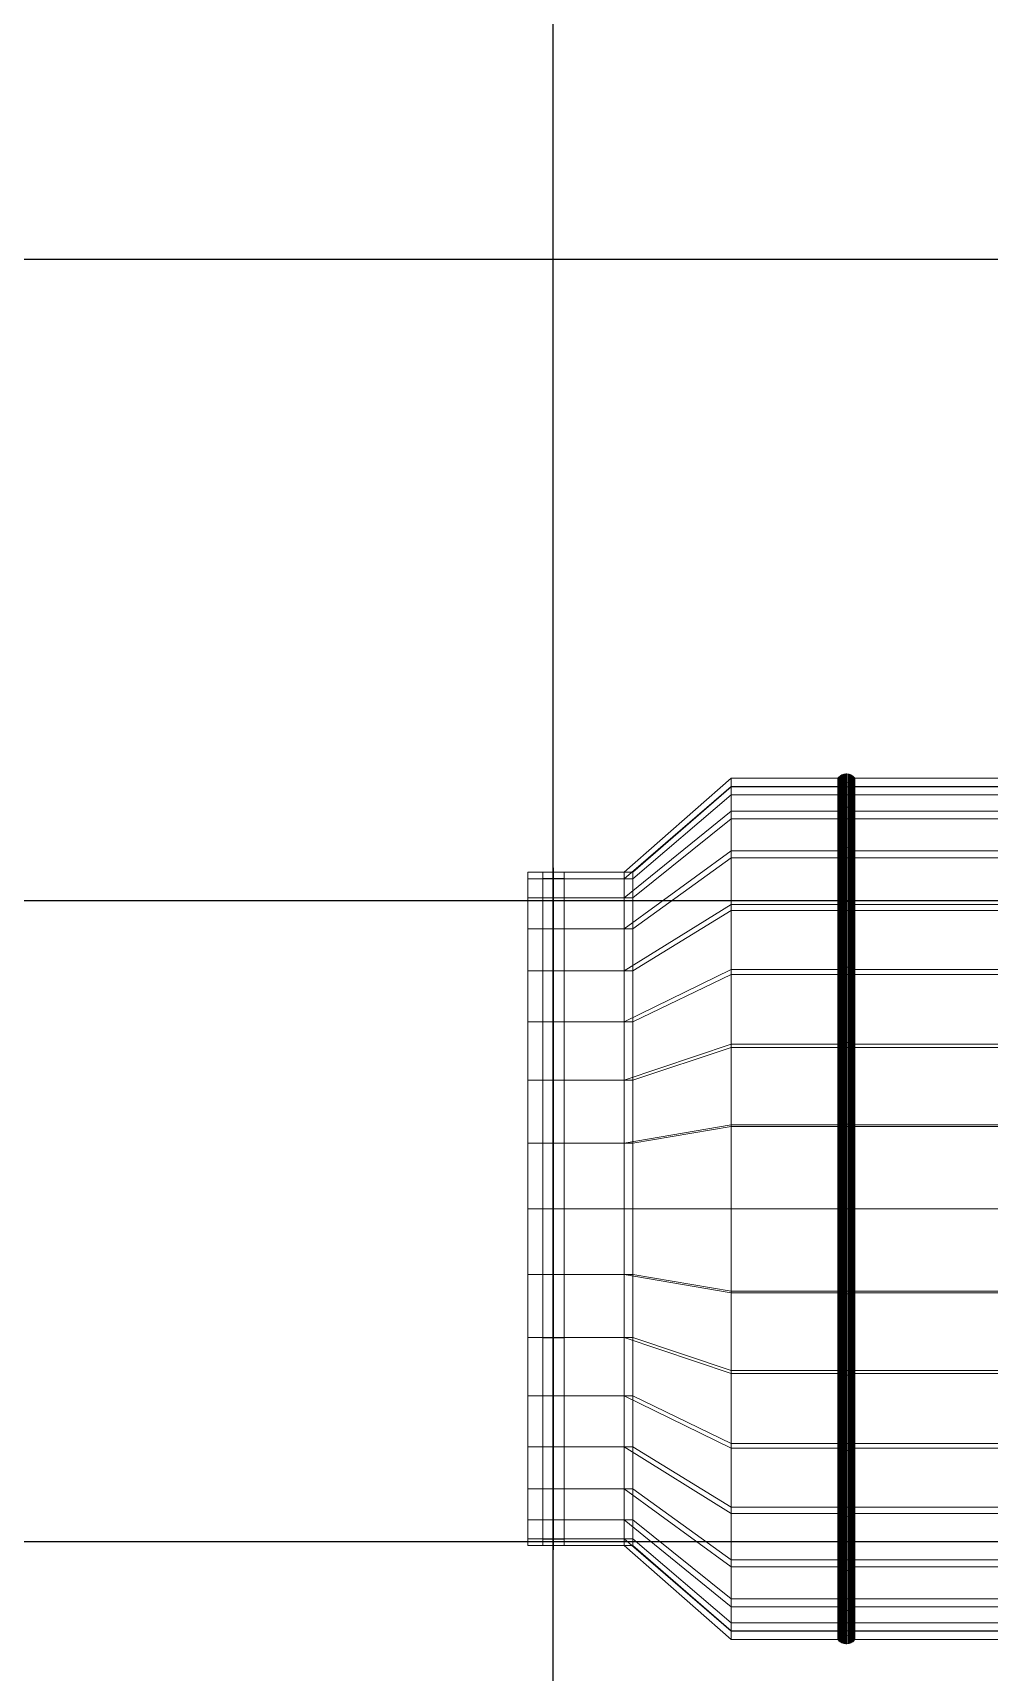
# Model space of a CAD drawing. Header units: millimetres. Extents: x -92759 to 184353, y -15225 to 86714.
# Drawn here: x 88256 to 88704, y 50164 to 50931 of the extents above; entities that cross this region are included whole.
import ezdxf

# ---------------------------------------------------------------- set-up
doc = ezdxf.new("R2010")
doc.units = ezdxf.units.MM
for name, color, linetype in [('0-1', 9, 'Continuous'), ('A-_FLORPATT_H-1', 9, 'Continuous'), ('M-ACMV-EAF', 86, 'Continuous')]:
    doc.layers.add(name, color=color, linetype=linetype)
doc.layers.add('M-ACMV_FCU-1', color=86, linetype='Continuous', lineweight=9)

# ---------------------------------------------------------------- blocks, each defined once
blk = doc.blocks.new('A$C3019c3af')
at = {"layer": 'A-_FLORPATT_H-1'}
h = blk.add_hatch(dxfattribs=at)
h.set_pattern_fill('FP_19', color=256, style=0, pattern_type=2)
h.set_pattern_definition([(270, (4799.36, 21125), (300, 2e-14), []), (0, (4799.36, 21125), (0, 300), [])])
h.paths.add_polyline_path([(3808.22, 14825), (4875, 14825), (4875, 15875), (2625, 15875), (2625, 14825), (2750, 14825), (2750, 15825), (2800, 15825), (2800, 14825), (3800, 14825)])
h.paths.add_polyline_path([(2625, 16025), (7375, 16025), (7375, 18275), (5575, 18275), (5575, 18400), (7375, 18400), (7375, 19275), (7400, 19275), (7400, 19300), (7200, 19300), (7200, 19275), (7175, 19275), (7175, 19925), (7375, 19925), (7375, 22925), (5575, 22925), (5575, 23050), (7400, 23050), (7400, 23075), (7375, 23075), (7375, 25025), (2625, 25025), (2625, 19925), (3125, 19925), (3125, 19900), (3100, 19900), (3100, 19300), (2600, 19300), (2600, 19275), (2625, 19275), (2625, 17525), (3950, 17525), (3950, 17375), (2625, 17375), (2625, 16202), (3661, 16202), (3661, 16157), (2625, 16157), (2625, 16125)])
blk = doc.blocks.new('A$Cc7c33bab')
at = {"layer": 'M-ACMV-EAF', "lineweight": 5, "invisible_edges": 10}
for points in [[(-664, 139.110319, 125.260115), (-664, 142.136637, 155.986841), (-664, 144.136637, 155.986841), (-664, 141.071889, 124.869935)], [(-664, 142.136637, 155.986841), (-664, 139.110319, 186.713567), (-664, 141.071889, 187.103747), (-664, 144.136637, 155.986841)], [(-664, 130.147664, 95.7142), (-664, 139.110319, 125.260115), (-664, 141.071889, 124.869935), (-664, 131.995423, 94.948834)], [(-664, 139.110319, 186.713567), (-664, 130.147664, 216.259482), (-664, 131.995423, 217.024848), (-664, 141.071889, 187.103747)], [(-664, 115.593101, 68.484529), (-664, 130.147664, 95.7142), (-664, 131.995423, 94.948834), (-664, 117.25604, 67.373389)], [(-664, 130.147664, 216.259482), (-664, 115.593101, 243.489153), (-664, 117.25604, 244.600293), (-664, 131.995423, 217.024848)], [(-664, 96.005955, 44.617523), (-664, 115.593101, 68.484529), (-664, 117.25604, 67.373389), (-664, 97.420169, 43.203309)], [(-664, 115.593101, 243.489153), (-664, 96.005955, 267.356159), (-664, 97.420169, 268.770373), (-664, 117.25604, 244.600293)], [(-664, 72.138949, 25.030377), (-664, 96.005955, 44.617523), (-664, 97.420169, 43.203309), (-664, 73.250089, 23.367438)], [(-664, 96.005955, 267.356159), (-664, 72.138949, 286.943305), (-664, 73.250089, 288.606244), (-664, 97.420169, 268.770373)], [(-664, 44.909278, 10.475815), (-664, 72.138949, 25.030377), (-664, 73.250089, 23.367438), (-664, 45.674645, 8.628056)], [(-664, 72.138949, 286.943305), (-664, 44.909278, 301.497867), (-664, 45.674645, 303.345626), (-664, 73.250089, 288.606244)], [(-664, 15.363363, 1.513159), (-664, 44.909278, 10.475815), (-664, 45.674645, 8.628056), (-664, 15.753544, -0.448411)], [(-664, 44.909278, 301.497867), (-664, 15.363363, 310.460523), (-664, 15.753544, 312.422093), (-664, 45.674645, 303.345626)], [(-664, -15.363363, -1.513159), (-664, 15.363363, 1.513159), (-664, 15.753544, -0.448411), (-664, -15.363363, -3.513159)], [(-664, 15.363363, 310.460523), (-664, -15.363363, 313.486841), (-664, -15.363363, 315.486841), (-664, 15.753544, 312.422093)], [(-664, -15.363363, 313.486841), (-664, -46.090089, 310.460523), (-664, -46.480269, 312.422093), (-664, -15.363363, 315.486841)], [(-664, -46.090089, 1.513159), (-664, -15.363363, -1.513159), (-664, -15.363363, -3.513159), (-664, -46.480269, -0.448411)], [(-664, -46.090089, 310.460523), (-664, -75.636003, 301.497867), (-664, -76.40137, 303.345626), (-664, -46.480269, 312.422093)], [(-664, -75.636003, 10.475815), (-664, -46.090089, 1.513159), (-664, -46.480269, -0.448411), (-664, -76.40137, 8.628056)], [(-664, -75.636003, 301.497867), (-664, -102.865675, 286.943305), (-664, -103.976815, 288.606244), (-664, -76.40137, 303.345626)], [(-664, -102.865675, 25.030377), (-664, -75.636003, 10.475815), (-664, -76.40137, 8.628056), (-664, -103.976815, 23.367438)], [(-664, -102.865675, 286.943305), (-664, -126.732681, 267.356159), (-664, -128.146894, 268.770373), (-664, -103.976815, 288.606244)], [(-664, -126.732681, 44.617523), (-664, -102.865675, 25.030377), (-664, -103.976815, 23.367438), (-664, -128.146894, 43.203309)], [(-664, -126.732681, 267.356159), (-664, -146.319827, 243.489153), (-664, -147.982766, 244.600293), (-664, -128.146894, 268.770373)], [(-664, -146.319827, 68.484529), (-664, -126.732681, 44.617523), (-664, -128.146894, 43.203309), (-664, -147.982766, 67.373389)], [(-664, -146.319827, 243.489153), (-664, -160.874389, 216.259482), (-664, -162.722148, 217.024848), (-664, -147.982766, 244.600293)], [(-664, -160.874389, 95.7142), (-664, -146.319827, 68.484529), (-664, -147.982766, 67.373389), (-664, -162.722148, 94.948834)], [(-664, -160.874389, 216.259482), (-664, -169.837044, 186.713567), (-664, -171.798615, 187.103747), (-664, -162.722148, 217.024848)], [(-664, -169.837044, 125.260115), (-664, -160.874389, 95.7142), (-664, -162.722148, 94.948834), (-664, -171.798615, 124.869935)], [(-664, -169.837044, 186.713567), (-664, -172.863363, 155.986841), (-664, -174.863363, 155.986841), (-664, -171.798615, 187.103747)], [(-664, -172.863363, 155.986841), (-664, -169.837044, 125.260115), (-664, -171.798615, 124.869935), (-664, -174.863363, 155.986841)]]:
    blk.add_3dface(points, dxfattribs=at)
at = {"layer": 'M-ACMV-EAF', "lineweight": 5}
mesh = blk.add_polymesh((2, 33), dxfattribs=at)
for k, corner in enumerate([(-581, -216.863363, 155.986841), (-581, -212.991597, 195.297541), (-581, -201.525089, 233.097553), (-581, -182.90449, 267.934243), (-581, -157.845379, 298.468857), (-581, -127.310765, 323.527968), (-581, -92.474074, 342.148567), (-581, -54.674063, 353.615075), (-581, -15.363363, 357.486841), (-581, 23.947337, 353.615075), (-581, 61.747349, 342.148567), (-581, 96.584039, 323.527968), (-581, 127.118654, 298.468857), (-581, 152.177764, 267.934243), (-581, 170.798363, 233.097553), (-581, 182.264871, 195.297541), (-581, 186.136637, 155.986841), (-581, 182.264871, 116.676141), (-581, 170.798363, 78.876129), (-581, 152.177764, 44.039439), (-581, 127.118654, 13.504825), (-581, 96.584039, -11.554286), (-581, 61.747349, -30.174885), (-581, 23.947337, -41.641393), (-581, -15.363363, -45.513159), (-581, -54.674063, -41.641393), (-581, -92.474074, -30.174885), (-581, -127.310765, -11.554286), (-581, -157.845379, 13.504825), (-581, -182.90449, 44.039439), (-581, -201.525089, 78.876129), (-581, -212.991597, 116.676141), (-581, -216.863363, 155.986841), (-631, -172.863363, 155.986841), (-631, -169.837044, 186.713567), (-631, -160.874389, 216.259482), (-631, -146.319827, 243.489153), (-631, -126.732681, 267.356159), (-631, -102.865675, 286.943305), (-631, -75.636003, 301.497867), (-631, -46.090089, 310.460523), (-631, -15.363363, 313.486841), (-631, 15.363363, 310.460523), (-631, 44.909278, 301.497867), (-631, 72.138949, 286.943305), (-631, 96.005955, 267.356159), (-631, 115.593101, 243.489153), (-631, 130.147664, 216.259482), (-631, 139.110319, 186.713567), (-631, 142.136637, 155.986841), (-631, 139.110319, 125.260115), (-631, 130.147664, 95.7142), (-631, 115.593101, 68.484529), (-631, 96.005955, 44.617523), (-631, 72.138949, 25.030377), (-631, 44.909278, 10.475815), (-631, 15.363363, 1.513159), (-631, -15.363363, -1.513159), (-631, -46.090089, 1.513159), (-631, -75.636003, 10.475815), (-631, -102.865675, 25.030377), (-631, -126.732681, 44.617523), (-631, -146.319827, 68.484529), (-631, -160.874389, 95.7142), (-631, -169.837044, 125.260115), (-631, -172.863363, 155.986841)]):
    mesh.set_mesh_vertex(divmod(k, 33), corner)
mesh = blk.add_polymesh((2, 33), dxfattribs=at)
for k, corner in enumerate([(-531, -216.863363, 155.986841), (-531, -212.991597, 195.297541), (-531, -201.525089, 233.097553), (-531, -182.90449, 267.934243), (-531, -157.845379, 298.468857), (-531, -127.310765, 323.527968), (-531, -92.474074, 342.148567), (-531, -54.674063, 353.615075), (-531, -15.363363, 357.486841), (-531, 23.947337, 353.615075), (-531, 61.747349, 342.148567), (-531, 96.584039, 323.527968), (-531, 127.118654, 298.468857), (-531, 152.177764, 267.934243), (-531, 170.798363, 233.097553), (-531, 182.264871, 195.297541), (-531, 186.136637, 155.986841), (-531, 182.264871, 116.676141), (-531, 170.798363, 78.876129), (-531, 152.177764, 44.039439), (-531, 127.118654, 13.504825), (-531, 96.584039, -11.554286), (-531, 61.747349, -30.174885), (-531, 23.947337, -41.641393), (-531, -15.363363, -45.513159), (-531, -54.674063, -41.641393), (-531, -92.474074, -30.174885), (-531, -127.310765, -11.554286), (-531, -157.845379, 13.504825), (-531, -182.90449, 44.039439), (-531, -201.525089, 78.876129), (-531, -212.991597, 116.676141), (-531, -216.863363, 155.986841), (-581, -216.863363, 155.986841), (-581, -212.991597, 195.297541), (-581, -201.525089, 233.097553), (-581, -182.90449, 267.934243), (-581, -157.845379, 298.468857), (-581, -127.310765, 323.527968), (-581, -92.474074, 342.148567), (-581, -54.674063, 353.615075), (-581, -15.363363, 357.486841), (-581, 23.947337, 353.615075), (-581, 61.747349, 342.148567), (-581, 96.584039, 323.527968), (-581, 127.118654, 298.468857), (-581, 152.177764, 267.934243), (-581, 170.798363, 233.097553), (-581, 182.264871, 195.297541), (-581, 186.136637, 155.986841), (-581, 182.264871, 116.676141), (-581, 170.798363, 78.876129), (-581, 152.177764, 44.039439), (-581, 127.118654, 13.504825), (-581, 96.584039, -11.554286), (-581, 61.747349, -30.174885), (-581, 23.947337, -41.641393), (-581, -15.363363, -45.513159), (-581, -54.674063, -41.641393), (-581, -92.474074, -30.174885), (-581, -127.310765, -11.554286), (-581, -157.845379, 13.504825), (-581, -182.90449, 44.039439), (-581, -201.525089, 78.876129), (-581, -212.991597, 116.676141), (-581, -216.863363, 155.986841)]):
    mesh.set_mesh_vertex(divmod(k, 33), corner)
mesh = blk.add_polymesh((4, 9), dxfattribs=at)
for k, corner in enumerate([(-529.963734, -15.363363, 358.513785), (-529.963734, 24.147684, 354.622287), (-529.963734, 62.140343, 343.09734), (-529.963734, 97.154579, 324.381841), (-529.963734, 127.844813, 299.195017), (-529.963734, 153.031637, 268.504783), (-529.963734, 171.747136, 233.490547), (-529.963734, 183.272083, 195.497888), (-529.963734, 187.163581, 155.986841), (-530.342073, -15.363363, 358.205786), (-530.342073, 24.087596, 354.320205), (-530.342073, 62.022477, 342.812785), (-530.342073, 96.983463, 324.125749), (-530.342073, 127.627024, 298.977228), (-530.342073, 152.775545, 268.333667), (-530.342073, 171.462581, 233.372681), (-530.342073, 182.970002, 195.4378), (-530.342073, 186.855582, 155.986841), (-530.688594, -15.363363, 357.862381), (-530.688594, 24.020601, 353.983399), (-530.688594, 61.891062, 342.495521), (-530.688594, 96.792678, 323.840218), (-530.688594, 127.384201, 298.734404), (-530.688594, 152.490014, 268.142882), (-530.688594, 171.145317, 233.241266), (-530.688594, 182.633195, 195.370805), (-530.688594, 186.512177, 155.986841), (-531, -15.363363, 357.486841), (-531, 23.947337, 353.615075), (-531, 61.747349, 342.148567), (-531, 96.584039, 323.527968), (-531, 127.118654, 298.468857), (-531, 152.177764, 267.934243), (-531, 170.798363, 233.097553), (-531, 182.264871, 195.297541), (-531, 186.136637, 155.986841)]):
    mesh.set_mesh_vertex(divmod(k, 9), corner)
mesh = blk.add_polymesh((4, 9), dxfattribs=at)
for k, corner in enumerate([(-529.963734, 187.163581, 155.986841), (-529.963734, 183.272083, 116.475794), (-529.963734, 171.747136, 78.483135), (-529.963734, 153.031637, 43.468899), (-529.963734, 127.844813, 12.778665), (-529.963734, 97.154579, -12.408159), (-529.963734, 62.140343, -31.123658), (-529.963734, 24.147684, -42.648605), (-529.963734, -15.363363, -46.540103), (-530.342073, 186.855582, 155.986841), (-530.342073, 182.970002, 116.535882), (-530.342073, 171.462581, 78.601001), (-530.342073, 152.775545, 43.640015), (-530.342073, 127.627024, 12.996454), (-530.342073, 96.983463, -12.152067), (-530.342073, 62.022477, -30.839103), (-530.342073, 24.087596, -42.346523), (-530.342073, -15.363363, -46.232104), (-530.688594, 186.512177, 155.986841), (-530.688594, 182.633195, 116.602877), (-530.688594, 171.145317, 78.732416), (-530.688594, 152.490014, 43.8308), (-530.688594, 127.384201, 13.239278), (-530.688594, 96.792678, -11.866536), (-530.688594, 61.891062, -30.521839), (-530.688594, 24.020601, -42.009717), (-530.688594, -15.363363, -45.888699), (-531, 186.136637, 155.986841), (-531, 182.264871, 116.676141), (-531, 170.798363, 78.876129), (-531, 152.177764, 44.039439), (-531, 127.118654, 13.504825), (-531, 96.584039, -11.554286), (-531, 61.747349, -30.174885), (-531, 23.947337, -41.641393), (-531, -15.363363, -45.513159)]):
    mesh.set_mesh_vertex(divmod(k, 9), corner)
mesh = blk.add_polymesh((9, 9), dxfattribs=at)
for k, corner in enumerate([(-526.270538, -15.363363, 359.433343), (-526.270538, 24.327081, 355.524176), (-526.270538, 62.492243, 343.9469), (-526.270538, 97.665458, 325.146425), (-526.270538, 128.495039, 299.845242), (-526.270538, 153.796222, 269.015662), (-526.270538, 172.596697, 233.842447), (-526.270538, 184.173972, 195.677285), (-526.270538, 188.083139, 155.986841), (-526.756072, -15.363363, 359.480887), (-526.756072, 24.336356, 355.570806), (-526.756072, 62.510437, 343.990825), (-526.756072, 97.691872, 325.185957), (-526.756072, 128.528657, 299.878861), (-526.756072, 153.835753, 269.042076), (-526.756072, 172.640622, 233.860641), (-526.756072, 184.220602, 195.68656), (-526.756072, 188.130684, 155.986841), (-527.243928, -15.363363, 359.480887), (-527.243928, 24.336356, 355.570806), (-527.243928, 62.510437, 343.990825), (-527.243928, 97.691872, 325.185957), (-527.243928, 128.528657, 299.878861), (-527.243928, 153.835753, 269.042076), (-527.243928, 172.640622, 233.860641), (-527.243928, 184.220602, 195.68656), (-527.243928, 188.130684, 155.986841), (-527.729462, -15.363363, 359.433343), (-527.729462, 24.327081, 355.524176), (-527.729462, 62.492243, 343.9469), (-527.729462, 97.665458, 325.146425), (-527.729462, 128.495039, 299.845242), (-527.729462, 153.796222, 269.015662), (-527.729462, 172.596697, 233.842447), (-527.729462, 184.173972, 195.677285), (-527.729462, 188.083139, 155.986841), (-528.208052, -15.363363, 359.338708), (-528.208052, 24.308618, 355.431359), (-528.208052, 62.456028, 343.859469), (-528.208052, 97.612881, 325.067739), (-528.208052, 128.428121, 299.778325), (-528.208052, 153.717535, 268.963085), (-528.208052, 172.509265, 233.806231), (-528.208052, 184.081155, 195.658822), (-528.208052, 187.988504, 155.986841), (-528.675141, -15.363363, 359.197882), (-528.675141, 24.281145, 355.293238), (-528.675141, 62.402136, 343.729362), (-528.675141, 97.534642, 324.950646), (-528.675141, 128.328542, 299.678746), (-528.675141, 153.600442, 268.884846), (-528.675141, 172.379158, 233.75234), (-528.675141, 183.943035, 195.631348), (-528.675141, 187.847678, 155.986841), (-529.126282, -15.363363, 359.012206), (-529.126282, 24.244921, 355.11113), (-529.126282, 62.331081, 343.55782), (-529.126282, 97.431486, 324.796262), (-529.126282, 128.197249, 299.547453), (-529.126282, 153.446058, 268.78169), (-529.126282, 172.207616, 233.681284), (-529.126282, 183.760926, 195.595125), (-529.126282, 187.662002, 155.986841), (-529.55718, -15.363363, 358.783448), (-529.55718, 24.200292, 354.886768), (-529.55718, 62.243539, 343.346475), (-529.55718, 97.304395, 324.606057), (-529.55718, 128.035493, 299.385697), (-529.55718, 153.255853, 268.654599), (-529.55718, 171.996271, 233.593743), (-529.55718, 183.536564, 195.550496), (-529.55718, 187.433244, 155.986841), (-529.963734, -15.363363, 358.513785), (-529.963734, 24.147684, 354.622287), (-529.963734, 62.140343, 343.09734), (-529.963734, 97.154579, 324.381841), (-529.963734, 127.844813, 299.195017), (-529.963734, 153.031637, 268.504783), (-529.963734, 171.747136, 233.490547), (-529.963734, 183.272083, 195.497888), (-529.963734, 187.163581, 155.986841)]):
    mesh.set_mesh_vertex(divmod(k, 9), corner)
mesh = blk.add_polymesh((9, 9), dxfattribs=at)
for k, corner in enumerate([(-526.270538, 188.083139, 155.986841), (-526.270538, 184.173972, 116.296397), (-526.270538, 172.596697, 78.131235), (-526.270538, 153.796222, 42.95802), (-526.270538, 128.495039, 12.12844), (-526.270538, 97.665458, -13.172743), (-526.270538, 62.492243, -31.973218), (-526.270538, 24.327081, -43.550494), (-526.270538, -15.363363, -47.459661), (-526.756072, 188.130684, 155.986841), (-526.756072, 184.220602, 116.287122), (-526.756072, 172.640622, 78.113041), (-526.756072, 153.835753, 42.931606), (-526.756072, 128.528657, 12.094821), (-526.756072, 97.691872, -13.212275), (-526.756072, 62.510437, -32.017143), (-526.756072, 24.336356, -43.597124), (-526.756072, -15.363363, -47.507205), (-527.243928, 188.130684, 155.986841), (-527.243928, 184.220602, 116.287122), (-527.243928, 172.640622, 78.113041), (-527.243928, 153.835753, 42.931606), (-527.243928, 128.528657, 12.094821), (-527.243928, 97.691872, -13.212275), (-527.243928, 62.510437, -32.017143), (-527.243928, 24.336356, -43.597124), (-527.243928, -15.363363, -47.507205), (-527.729462, 188.083139, 155.986841), (-527.729462, 184.173972, 116.296397), (-527.729462, 172.596697, 78.131235), (-527.729462, 153.796222, 42.95802), (-527.729462, 128.495039, 12.12844), (-527.729462, 97.665458, -13.172743), (-527.729462, 62.492243, -31.973218), (-527.729462, 24.327081, -43.550494), (-527.729462, -15.363363, -47.459661), (-528.208052, 187.988504, 155.986841), (-528.208052, 184.081155, 116.31486), (-528.208052, 172.509265, 78.167451), (-528.208052, 153.717535, 43.010597), (-528.208052, 128.428121, 12.195357), (-528.208052, 97.612881, -13.094057), (-528.208052, 62.456028, -31.885787), (-528.208052, 24.308618, -43.457677), (-528.208052, -15.363363, -47.365026), (-528.675141, 187.847678, 155.986841), (-528.675141, 183.943035, 116.342334), (-528.675141, 172.379158, 78.221342), (-528.675141, 153.600442, 43.088836), (-528.675141, 128.328542, 12.294936), (-528.675141, 97.534642, -12.976964), (-528.675141, 62.402136, -31.75568), (-528.675141, 24.281145, -43.319556), (-528.675141, -15.363363, -47.2242), (-529.126282, 187.662002, 155.986841), (-529.126282, 183.760926, 116.378557), (-529.126282, 172.207616, 78.292398), (-529.126282, 153.446058, 43.191992), (-529.126282, 128.197249, 12.426229), (-529.126282, 97.431486, -12.82258), (-529.126282, 62.331081, -31.584138), (-529.126282, 24.244921, -43.137448), (-529.126282, -15.363363, -47.038524), (-529.55718, 187.433244, 155.986841), (-529.55718, 183.536564, 116.423186), (-529.55718, 171.996271, 78.379939), (-529.55718, 153.255853, 43.319083), (-529.55718, 128.035493, 12.587985), (-529.55718, 97.304395, -12.632375), (-529.55718, 62.243539, -31.372793), (-529.55718, 24.200292, -42.913086), (-529.55718, -15.363363, -46.809766), (-529.963734, 187.163581, 155.986841), (-529.963734, 183.272083, 116.475794), (-529.963734, 171.747136, 78.483135), (-529.963734, 153.031637, 43.468899), (-529.963734, 127.844813, 12.778665), (-529.963734, 97.154579, -12.408159), (-529.963734, 62.140343, -31.123658), (-529.963734, 24.147684, -42.648605), (-529.963734, -15.363363, -46.540103)]):
    mesh.set_mesh_vertex(divmod(k, 9), corner)
mesh = blk.add_polymesh((9, 9), dxfattribs=at)
for k, corner in enumerate([(-523, -15.363363, 357.486841), (-523, 23.947337, 353.615075), (-523, 61.747349, 342.148567), (-523, 96.584039, 323.527968), (-523, 127.118654, 298.468857), (-523, 152.177764, 267.934243), (-523, 170.798363, 233.097553), (-523, 182.264871, 195.297541), (-523, 186.136637, 155.986841), (-523.311406, -15.363363, 357.862381), (-523.311406, 24.020601, 353.983399), (-523.311406, 61.891062, 342.495521), (-523.311406, 96.792678, 323.840218), (-523.311406, 127.384201, 298.734404), (-523.311406, 152.490014, 268.142882), (-523.311406, 171.145317, 233.241266), (-523.311406, 182.633195, 195.370805), (-523.311406, 186.512177, 155.986841), (-523.657927, -15.363363, 358.205786), (-523.657927, 24.087596, 354.320205), (-523.657927, 62.022477, 342.812785), (-523.657927, 96.983463, 324.125749), (-523.657927, 127.627024, 298.977228), (-523.657927, 152.775545, 268.333667), (-523.657927, 171.462581, 233.372681), (-523.657927, 182.970002, 195.4378), (-523.657927, 186.855582, 155.986841), (-524.036266, -15.363363, 358.513785), (-524.036266, 24.147684, 354.622287), (-524.036266, 62.140343, 343.09734), (-524.036266, 97.154579, 324.381841), (-524.036266, 127.844813, 299.195017), (-524.036266, 153.031637, 268.504783), (-524.036266, 171.747136, 233.490547), (-524.036266, 183.272083, 195.497888), (-524.036266, 187.163581, 155.986841), (-524.44282, -15.363363, 358.783448), (-524.44282, 24.200292, 354.886768), (-524.44282, 62.243539, 343.346475), (-524.44282, 97.304395, 324.606057), (-524.44282, 128.035493, 299.385697), (-524.44282, 153.255853, 268.654599), (-524.44282, 171.996271, 233.593743), (-524.44282, 183.536564, 195.550496), (-524.44282, 187.433244, 155.986841), (-524.873718, -15.363363, 359.012206), (-524.873718, 24.244921, 355.11113), (-524.873718, 62.331081, 343.55782), (-524.873718, 97.431486, 324.796262), (-524.873718, 128.197249, 299.547453), (-524.873718, 153.446058, 268.78169), (-524.873718, 172.207616, 233.681284), (-524.873718, 183.760926, 195.595125), (-524.873718, 187.662002, 155.986841), (-525.324859, -15.363363, 359.197882), (-525.324859, 24.281145, 355.293238), (-525.324859, 62.402136, 343.729362), (-525.324859, 97.534642, 324.950646), (-525.324859, 128.328542, 299.678746), (-525.324859, 153.600442, 268.884846), (-525.324859, 172.379158, 233.75234), (-525.324859, 183.943035, 195.631348), (-525.324859, 187.847678, 155.986841), (-525.791948, -15.363363, 359.338708), (-525.791948, 24.308618, 355.431359), (-525.791948, 62.456028, 343.859469), (-525.791948, 97.612881, 325.067739), (-525.791948, 128.428121, 299.778325), (-525.791948, 153.717535, 268.963085), (-525.791948, 172.509265, 233.806231), (-525.791948, 184.081155, 195.658822), (-525.791948, 187.988504, 155.986841), (-526.270538, -15.363363, 359.433343), (-526.270538, 24.327081, 355.524176), (-526.270538, 62.492243, 343.9469), (-526.270538, 97.665458, 325.146425), (-526.270538, 128.495039, 299.845242), (-526.270538, 153.796222, 269.015662), (-526.270538, 172.596697, 233.842447), (-526.270538, 184.173972, 195.677285), (-526.270538, 188.083139, 155.986841)]):
    mesh.set_mesh_vertex(divmod(k, 9), corner)
mesh = blk.add_polymesh((9, 9), dxfattribs=at)
for k, corner in enumerate([(-523, 186.136637, 155.986841), (-523, 182.264871, 116.676141), (-523, 170.798363, 78.876129), (-523, 152.177764, 44.039439), (-523, 127.118654, 13.504825), (-523, 96.584039, -11.554286), (-523, 61.747349, -30.174885), (-523, 23.947337, -41.641393), (-523, -15.363363, -45.513159), (-523.311406, 186.512177, 155.986841), (-523.311406, 182.633195, 116.602877), (-523.311406, 171.145317, 78.732416), (-523.311406, 152.490014, 43.8308), (-523.311406, 127.384201, 13.239278), (-523.311406, 96.792678, -11.866536), (-523.311406, 61.891062, -30.521839), (-523.311406, 24.020601, -42.009717), (-523.311406, -15.363363, -45.888699), (-523.657927, 186.855582, 155.986841), (-523.657927, 182.970002, 116.535882), (-523.657927, 171.462581, 78.601001), (-523.657927, 152.775545, 43.640015), (-523.657927, 127.627024, 12.996454), (-523.657927, 96.983463, -12.152067), (-523.657927, 62.022477, -30.839103), (-523.657927, 24.087596, -42.346523), (-523.657927, -15.363363, -46.232104), (-524.036266, 187.163581, 155.986841), (-524.036266, 183.272083, 116.475794), (-524.036266, 171.747136, 78.483135), (-524.036266, 153.031637, 43.468899), (-524.036266, 127.844813, 12.778665), (-524.036266, 97.154579, -12.408159), (-524.036266, 62.140343, -31.123658), (-524.036266, 24.147684, -42.648605), (-524.036266, -15.363363, -46.540103), (-524.44282, 187.433244, 155.986841), (-524.44282, 183.536564, 116.423186), (-524.44282, 171.996271, 78.379939), (-524.44282, 153.255853, 43.319083), (-524.44282, 128.035493, 12.587985), (-524.44282, 97.304395, -12.632375), (-524.44282, 62.243539, -31.372793), (-524.44282, 24.200292, -42.913086), (-524.44282, -15.363363, -46.809766), (-524.873718, 187.662002, 155.986841), (-524.873718, 183.760926, 116.378557), (-524.873718, 172.207616, 78.292398), (-524.873718, 153.446058, 43.191992), (-524.873718, 128.197249, 12.426229), (-524.873718, 97.431486, -12.82258), (-524.873718, 62.331081, -31.584138), (-524.873718, 24.244921, -43.137448), (-524.873718, -15.363363, -47.038524), (-525.324859, 187.847678, 155.986841), (-525.324859, 183.943035, 116.342334), (-525.324859, 172.379158, 78.221342), (-525.324859, 153.600442, 43.088836), (-525.324859, 128.328542, 12.294936), (-525.324859, 97.534642, -12.976964), (-525.324859, 62.402136, -31.75568), (-525.324859, 24.281145, -43.319556), (-525.324859, -15.363363, -47.2242), (-525.791948, 187.988504, 155.986841), (-525.791948, 184.081155, 116.31486), (-525.791948, 172.509265, 78.167451), (-525.791948, 153.717535, 43.010597), (-525.791948, 128.428121, 12.195357), (-525.791948, 97.612881, -13.094057), (-525.791948, 62.456028, -31.885787), (-525.791948, 24.308618, -43.457677), (-525.791948, -15.363363, -47.365026), (-526.270538, 188.083139, 155.986841), (-526.270538, 184.173972, 116.296397), (-526.270538, 172.596697, 78.131235), (-526.270538, 153.796222, 42.95802), (-526.270538, 128.495039, 12.12844), (-526.270538, 97.665458, -13.172743), (-526.270538, 62.492243, -31.973218), (-526.270538, 24.327081, -43.550494), (-526.270538, -15.363363, -47.459661)]):
    mesh.set_mesh_vertex(divmod(k, 9), corner)
mesh = blk.add_polymesh((2, 33), dxfattribs=at)
for k, corner in enumerate([(-153, -216.863363, 155.986841), (-153, -212.991597, 195.297541), (-153, -201.525089, 233.097553), (-153, -182.90449, 267.934243), (-153, -157.845379, 298.468857), (-153, -127.310765, 323.527968), (-153, -92.474074, 342.148567), (-153, -54.674063, 353.615075), (-153, -15.363363, 357.486841), (-153, 23.947337, 353.615075), (-153, 61.747349, 342.148567), (-153, 96.584039, 323.527968), (-153, 127.118654, 298.468857), (-153, 152.177764, 267.934243), (-153, 170.798363, 233.097553), (-153, 182.264871, 195.297541), (-153, 186.136637, 155.986841), (-153, 182.264871, 116.676141), (-153, 170.798363, 78.876129), (-153, 152.177764, 44.039439), (-153, 127.118654, 13.504825), (-153, 96.584039, -11.554286), (-153, 61.747349, -30.174885), (-153, 23.947337, -41.641393), (-153, -15.363363, -45.513159), (-153, -54.674063, -41.641393), (-153, -92.474074, -30.174885), (-153, -127.310765, -11.554286), (-153, -157.845379, 13.504825), (-153, -182.90449, 44.039439), (-153, -201.525089, 78.876129), (-153, -212.991597, 116.676141), (-153, -216.863363, 155.986841), (-523, -216.863363, 155.986841), (-523, -212.991597, 195.297541), (-523, -201.525089, 233.097553), (-523, -182.90449, 267.934243), (-523, -157.845379, 298.468857), (-523, -127.310765, 323.527968), (-523, -92.474074, 342.148567), (-523, -54.674063, 353.615075), (-523, -15.363363, 357.486841), (-523, 23.947337, 353.615075), (-523, 61.747349, 342.148567), (-523, 96.584039, 323.527968), (-523, 127.118654, 298.468857), (-523, 152.177764, 267.934243), (-523, 170.798363, 233.097553), (-523, 182.264871, 195.297541), (-523, 186.136637, 155.986841), (-523, 182.264871, 116.676141), (-523, 170.798363, 78.876129), (-523, 152.177764, 44.039439), (-523, 127.118654, 13.504825), (-523, 96.584039, -11.554286), (-523, 61.747349, -30.174885), (-523, 23.947337, -41.641393), (-523, -15.363363, -45.513159), (-523, -54.674063, -41.641393), (-523, -92.474074, -30.174885), (-523, -127.310765, -11.554286), (-523, -157.845379, 13.504825), (-523, -182.90449, 44.039439), (-523, -201.525089, 78.876129), (-523, -212.991597, 116.676141), (-523, -216.863363, 155.986841)]):
    mesh.set_mesh_vertex(divmod(k, 33), corner)
mesh = blk.add_polymesh((2, 33), dxfattribs=at)
for k, corner in enumerate([(-627, -172.863363, 155.986841), (-627, -169.837044, 186.713567), (-627, -160.874389, 216.259482), (-627, -146.319827, 243.489153), (-627, -126.732681, 267.356159), (-627, -102.865675, 286.943305), (-627, -75.636003, 301.497867), (-627, -46.090089, 310.460523), (-627, -15.363363, 313.486841), (-627, 15.363363, 310.460523), (-627, 44.909278, 301.497867), (-627, 72.138949, 286.943305), (-627, 96.005955, 267.356159), (-627, 115.593101, 243.489153), (-627, 130.147664, 216.259482), (-627, 139.110319, 186.713567), (-627, 142.136637, 155.986841), (-627, 139.110319, 125.260115), (-627, 130.147664, 95.7142), (-627, 115.593101, 68.484529), (-627, 96.005955, 44.617523), (-627, 72.138949, 25.030377), (-627, 44.909278, 10.475815), (-627, 15.363363, 1.513159), (-627, -15.363363, -1.513159), (-627, -46.090089, 1.513159), (-627, -75.636003, 10.475815), (-627, -102.865675, 25.030377), (-627, -126.732681, 44.617523), (-627, -146.319827, 68.484529), (-627, -160.874389, 95.7142), (-627, -169.837044, 125.260115), (-627, -172.863363, 155.986841), (-581, -212.863363, 155.986841), (-581, -209.068456, 194.51718), (-581, -197.82957, 231.566819), (-581, -179.578611, 265.711962), (-581, -155.016952, 295.64043), (-581, -125.088484, 320.202089), (-581, -90.943341, 338.453049), (-581, -53.893701, 349.691934), (-581, -15.363363, 353.486841), (-581, 23.166976, 349.691934), (-581, 60.216615, 338.453049), (-581, 94.361758, 320.202089), (-581, 124.290226, 295.64043), (-581, 148.851886, 265.711962), (-581, 167.102845, 231.566819), (-581, 178.34173, 194.51718), (-581, 182.136637, 155.986841), (-581, 178.34173, 117.456502), (-581, 167.102845, 80.406863), (-581, 148.851886, 46.26172), (-581, 124.290226, 16.333252), (-581, 94.361758, -8.228407), (-581, 60.216615, -26.479367), (-581, 23.166976, -37.718252), (-581, -15.363363, -41.513159), (-581, -53.893701, -37.718252), (-581, -90.943341, -26.479367), (-581, -125.088484, -8.228407), (-581, -155.016952, 16.333252), (-581, -179.578611, 46.26172), (-581, -197.82957, 80.406863), (-581, -209.068456, 117.456502), (-581, -212.863363, 155.986841)]):
    mesh.set_mesh_vertex(divmod(k, 33), corner)
mesh = blk.add_polymesh((2, 33), dxfattribs=at)
for k, corner in enumerate([(-581, -212.863363, 155.986841), (-581, -209.068456, 194.51718), (-581, -197.82957, 231.566819), (-581, -179.578611, 265.711962), (-581, -155.016952, 295.64043), (-581, -125.088484, 320.202089), (-581, -90.943341, 338.453049), (-581, -53.893701, 349.691934), (-581, -15.363363, 353.486841), (-581, 23.166976, 349.691934), (-581, 60.216615, 338.453049), (-581, 94.361758, 320.202089), (-581, 124.290226, 295.64043), (-581, 148.851886, 265.711962), (-581, 167.102845, 231.566819), (-581, 178.34173, 194.51718), (-581, 182.136637, 155.986841), (-581, 178.34173, 117.456502), (-581, 167.102845, 80.406863), (-581, 148.851886, 46.26172), (-581, 124.290226, 16.333252), (-581, 94.361758, -8.228407), (-581, 60.216615, -26.479367), (-581, 23.166976, -37.718252), (-581, -15.363363, -41.513159), (-581, -53.893701, -37.718252), (-581, -90.943341, -26.479367), (-581, -125.088484, -8.228407), (-581, -155.016952, 16.333252), (-581, -179.578611, 46.26172), (-581, -197.82957, 80.406863), (-581, -209.068456, 117.456502), (-581, -212.863363, 155.986841), (-95, -212.863363, 155.986841), (-95, -209.068456, 194.51718), (-95, -197.82957, 231.566819), (-95, -179.578611, 265.711962), (-95, -155.016952, 295.64043), (-95, -125.088484, 320.202089), (-95, -90.943341, 338.453049), (-95, -53.893701, 349.691934), (-95, -15.363363, 353.486841), (-95, 23.166976, 349.691934), (-95, 60.216615, 338.453049), (-95, 94.361758, 320.202089), (-95, 124.290226, 295.64043), (-95, 148.851886, 265.711962), (-95, 167.102845, 231.566819), (-95, 178.34173, 194.51718), (-95, 182.136637, 155.986841), (-95, 178.34173, 117.456502), (-95, 167.102845, 80.406863), (-95, 148.851886, 46.26172), (-95, 124.290226, 16.333252), (-95, 94.361758, -8.228407), (-95, 60.216615, -26.479367), (-95, 23.166976, -37.718252), (-95, -15.363363, -41.513159), (-95, -53.893701, -37.718252), (-95, -90.943341, -26.479367), (-95, -125.088484, -8.228407), (-95, -155.016952, 16.333252), (-95, -179.578611, 46.26172), (-95, -197.82957, 80.406863), (-95, -209.068456, 117.456502), (-95, -212.863363, 155.986841)]):
    mesh.set_mesh_vertex(divmod(k, 33), corner)
mesh = blk.add_polymesh((2, 32), dxfattribs=dict(at, n_close=True))
for k, corner in enumerate([(-676, -15.363363, 313.486841), (-676, -46.090089, 310.460523), (-676, -75.636003, 301.497867), (-676, -102.865675, 286.943305), (-676, -126.732681, 267.356159), (-676, -146.319827, 243.489153), (-676, -160.874389, 216.259482), (-676, -169.837044, 186.713567), (-676, -172.863363, 155.986841), (-676, -169.837044, 125.260115), (-676, -160.874389, 95.7142), (-676, -146.319827, 68.484529), (-676, -126.732681, 44.617523), (-676, -102.865675, 25.030377), (-676, -75.636003, 10.475815), (-676, -46.090089, 1.513159), (-676, -15.363363, -1.513159), (-676, 15.363363, 1.513159), (-676, 44.909278, 10.475815), (-676, 72.138949, 25.030377), (-676, 96.005955, 44.617523), (-676, 115.593101, 68.484529), (-676, 130.147664, 95.7142), (-676, 139.110319, 125.260115), (-676, 142.136637, 155.986841), (-676, 139.110319, 186.713567), (-676, 130.147664, 216.259482), (-676, 115.593101, 243.489153), (-676, 96.005955, 267.356159), (-676, 72.138949, 286.943305), (-676, 44.909278, 301.497867), (-676, 15.363363, 310.460523), (-631, -15.363363, 313.486841), (-631, -46.090089, 310.460523), (-631, -75.636003, 301.497867), (-631, -102.865675, 286.943305), (-631, -126.732681, 267.356159), (-631, -146.319827, 243.489153), (-631, -160.874389, 216.259482), (-631, -169.837044, 186.713567), (-631, -172.863363, 155.986841), (-631, -169.837044, 125.260115), (-631, -160.874389, 95.7142), (-631, -146.319827, 68.484529), (-631, -126.732681, 44.617523), (-631, -102.865675, 25.030377), (-631, -75.636003, 10.475815), (-631, -46.090089, 1.513159), (-631, -15.363363, -1.513159), (-631, 15.363363, 1.513159), (-631, 44.909278, 10.475815), (-631, 72.138949, 25.030377), (-631, 96.005955, 44.617523), (-631, 115.593101, 68.484529), (-631, 130.147664, 95.7142), (-631, 139.110319, 125.260115), (-631, 142.136637, 155.986841), (-631, 139.110319, 186.713567), (-631, 130.147664, 216.259482), (-631, 115.593101, 243.489153), (-631, 96.005955, 267.356159), (-631, 72.138949, 286.943305), (-631, 44.909278, 301.497867), (-631, 15.363363, 310.460523)]):
    mesh.set_mesh_vertex(divmod(k, 32), corner)
mesh = blk.add_polymesh((2, 32), dxfattribs=dict(at, n_close=True))
for k, corner in enumerate([(-669, -15.363363, 313.536844), (-669, -46.099844, 310.509565), (-669, -75.655139, 301.544064), (-669, -102.893455, 286.984881), (-669, -126.768038, 267.391517), (-669, -146.361403, 243.516933), (-669, -160.920586, 216.278617), (-669, -169.886087, 186.723322), (-669, -172.913366, 155.986841), (-669, -169.886087, 125.25036), (-669, -160.920586, 95.695065), (-669, -146.361403, 68.456749), (-669, -126.768038, 44.582165), (-669, -102.893455, 24.988801), (-669, -75.655139, 10.429618), (-669, -46.099844, 1.464117), (-669, -15.363363, -1.563162), (-669, 15.373118, 1.464117), (-669, 44.928413, 10.429618), (-669, 72.166729, 24.988801), (-669, 96.041313, 44.582165), (-669, 115.634677, 68.456749), (-669, 130.19386, 95.695065), (-669, 139.159361, 125.25036), (-669, 142.18664, 155.986841), (-669, 139.159361, 186.723322), (-669, 130.19386, 216.278617), (-669, 115.634677, 243.516933), (-669, 96.041313, 267.391517), (-669, 72.166729, 286.984881), (-669, 44.928413, 301.544064), (-669, 15.373118, 310.509565), (-659, -15.363363, 313.536844), (-659, -46.099844, 310.509565), (-659, -75.655139, 301.544064), (-659, -102.893455, 286.984881), (-659, -126.768038, 267.391517), (-659, -146.361403, 243.516933), (-659, -160.920586, 216.278617), (-659, -169.886087, 186.723322), (-659, -172.913366, 155.986841), (-659, -169.886087, 125.25036), (-659, -160.920586, 95.695065), (-659, -146.361403, 68.456749), (-659, -126.768038, 44.582165), (-659, -102.893455, 24.988801), (-659, -75.655139, 10.429618), (-659, -46.099844, 1.464117), (-659, -15.363363, -1.563162), (-659, 15.373118, 1.464117), (-659, 44.928413, 10.429618), (-659, 72.166729, 24.988801), (-659, 96.041313, 44.582165), (-659, 115.634677, 68.456749), (-659, 130.19386, 95.695065), (-659, 139.159361, 125.25036), (-659, 142.18664, 155.986841), (-659, 139.159361, 186.723322), (-659, 130.19386, 216.278617), (-659, 115.634677, 243.516933), (-659, 96.041313, 267.391517), (-659, 72.166729, 286.984881), (-659, 44.928413, 301.544064), (-659, 15.373118, 310.509565)]):
    mesh.set_mesh_vertex(divmod(k, 32), corner)
mesh = blk.add_polymesh((2, 33), dxfattribs=at)
for k, corner in enumerate([(-631, -172.863363, 155.986841), (-631, -169.837044, 186.713567), (-631, -160.874389, 216.259482), (-631, -146.319827, 243.489153), (-631, -126.732681, 267.356159), (-631, -102.865675, 286.943305), (-631, -75.636003, 301.497867), (-631, -46.090089, 310.460523), (-631, -15.363363, 313.486841), (-631, 15.363363, 310.460523), (-631, 44.909278, 301.497867), (-631, 72.138949, 286.943305), (-631, 96.005955, 267.356159), (-631, 115.593101, 243.489153), (-631, 130.147664, 216.259482), (-631, 139.110319, 186.713567), (-631, 142.136637, 155.986841), (-631, 139.110319, 125.260115), (-631, 130.147664, 95.7142), (-631, 115.593101, 68.484529), (-631, 96.005955, 44.617523), (-631, 72.138949, 25.030377), (-631, 44.909278, 10.475815), (-631, 15.363363, 1.513159), (-631, -15.363363, -1.513159), (-631, -46.090089, 1.513159), (-631, -75.636003, 10.475815), (-631, -102.865675, 25.030377), (-631, -126.732681, 44.617523), (-631, -146.319827, 68.484529), (-631, -160.874389, 95.7142), (-631, -169.837044, 125.260115), (-631, -172.863363, 155.986841), (-627, -172.863363, 155.986841), (-627, -169.837044, 186.713567), (-627, -160.874389, 216.259482), (-627, -146.319827, 243.489153), (-627, -126.732681, 267.356159), (-627, -102.865675, 286.943305), (-627, -75.636003, 301.497867), (-627, -46.090089, 310.460523), (-627, -15.363363, 313.486841), (-627, 15.363363, 310.460523), (-627, 44.909278, 301.497867), (-627, 72.138949, 286.943305), (-627, 96.005955, 267.356159), (-627, 115.593101, 243.489153), (-627, 130.147664, 216.259482), (-627, 139.110319, 186.713567), (-627, 142.136637, 155.986841), (-627, 139.110319, 125.260115), (-627, 130.147664, 95.7142), (-627, 115.593101, 68.484529), (-627, 96.005955, 44.617523), (-627, 72.138949, 25.030377), (-627, 44.909278, 10.475815), (-627, 15.363363, 1.513159), (-627, -15.363363, -1.513159), (-627, -46.090089, 1.513159), (-627, -75.636003, 10.475815), (-627, -102.865675, 25.030377), (-627, -126.732681, 44.617523), (-627, -146.319827, 68.484529), (-627, -160.874389, 95.7142), (-627, -169.837044, 125.260115), (-627, -172.863363, 155.986841)]):
    mesh.set_mesh_vertex(divmod(k, 33), corner)
mesh = blk.add_polymesh((4, 9), dxfattribs=at)
for k, corner in enumerate([(-529.963734, -217.890307, 155.986841), (-529.963734, -213.998809, 195.497888), (-529.963734, -202.473861, 233.490547), (-529.963734, -183.758363, 268.504783), (-529.963734, -158.571538, 299.195017), (-529.963734, -127.881304, 324.381841), (-529.963734, -92.867069, 343.09734), (-529.963734, -54.87441, 354.622287), (-529.963734, -15.363363, 358.513785), (-530.342073, -217.582307, 155.986841), (-530.342073, -213.696727, 195.4378), (-530.342073, -202.189307, 233.372681), (-530.342073, -183.50227, 268.333667), (-530.342073, -158.35375, 298.977228), (-530.342073, -127.710189, 324.125749), (-530.342073, -92.749203, 342.812785), (-530.342073, -54.814322, 354.320205), (-530.342073, -15.363363, 358.205786), (-530.688594, -217.238903, 155.986841), (-530.688594, -213.359921, 195.370805), (-530.688594, -201.872042, 233.241266), (-530.688594, -183.21674, 268.142882), (-530.688594, -158.110926, 298.734404), (-530.688594, -127.519404, 323.840218), (-530.688594, -92.617787, 342.495521), (-530.688594, -54.747327, 353.983399), (-530.688594, -15.363363, 357.862381), (-531, -216.863363, 155.986841), (-531, -212.991597, 195.297541), (-531, -201.525089, 233.097553), (-531, -182.90449, 267.934243), (-531, -157.845379, 298.468857), (-531, -127.310765, 323.527968), (-531, -92.474074, 342.148567), (-531, -54.674063, 353.615075), (-531, -15.363363, 357.486841)]):
    mesh.set_mesh_vertex(divmod(k, 9), corner)
mesh = blk.add_polymesh((4, 9), dxfattribs=at)
for k, corner in enumerate([(-529.963734, -15.363363, -46.540103), (-529.963734, -54.87441, -42.648605), (-529.963734, -92.867069, -31.123658), (-529.963734, -127.881304, -12.408159), (-529.963734, -158.571538, 12.778665), (-529.963734, -183.758363, 43.468899), (-529.963734, -202.473861, 78.483135), (-529.963734, -213.998809, 116.475794), (-529.963734, -217.890307, 155.986841), (-530.342073, -15.363363, -46.232104), (-530.342073, -54.814322, -42.346523), (-530.342073, -92.749203, -30.839103), (-530.342073, -127.710189, -12.152067), (-530.342073, -158.35375, 12.996454), (-530.342073, -183.50227, 43.640015), (-530.342073, -202.189307, 78.601001), (-530.342073, -213.696727, 116.535882), (-530.342073, -217.582307, 155.986841), (-530.688594, -15.363363, -45.888699), (-530.688594, -54.747327, -42.009717), (-530.688594, -92.617787, -30.521839), (-530.688594, -127.519404, -11.866536), (-530.688594, -158.110926, 13.239278), (-530.688594, -183.21674, 43.8308), (-530.688594, -201.872042, 78.732416), (-530.688594, -213.359921, 116.602877), (-530.688594, -217.238903, 155.986841), (-531, -15.363363, -45.513159), (-531, -54.674063, -41.641393), (-531, -92.474074, -30.174885), (-531, -127.310765, -11.554286), (-531, -157.845379, 13.504825), (-531, -182.90449, 44.039439), (-531, -201.525089, 78.876129), (-531, -212.991597, 116.676141), (-531, -216.863363, 155.986841)]):
    mesh.set_mesh_vertex(divmod(k, 9), corner)
mesh = blk.add_polymesh((9, 9), dxfattribs=at)
for k, corner in enumerate([(-526.270538, -218.809865, 155.986841), (-526.270538, -214.900698, 195.677285), (-526.270538, -203.323422, 233.842447), (-526.270538, -184.522947, 269.015662), (-526.270538, -159.221764, 299.845242), (-526.270538, -128.392183, 325.146425), (-526.270538, -93.218969, 343.9469), (-526.270538, -55.053806, 355.524176), (-526.270538, -15.363363, 359.433343), (-526.756072, -218.857409, 155.986841), (-526.756072, -214.947328, 195.68656), (-526.756072, -203.367347, 233.860641), (-526.756072, -184.562479, 269.042076), (-526.756072, -159.255383, 299.878861), (-526.756072, -128.418598, 325.185957), (-526.756072, -93.237163, 343.990825), (-526.756072, -55.063082, 355.570806), (-526.756072, -15.363363, 359.480887), (-527.243928, -218.857409, 155.986841), (-527.243928, -214.947328, 195.68656), (-527.243928, -203.367347, 233.860641), (-527.243928, -184.562479, 269.042076), (-527.243928, -159.255383, 299.878861), (-527.243928, -128.418598, 325.185957), (-527.243928, -93.237163, 343.990825), (-527.243928, -55.063082, 355.570806), (-527.243928, -15.363363, 359.480887), (-527.729462, -218.809865, 155.986841), (-527.729462, -214.900698, 195.677285), (-527.729462, -203.323422, 233.842447), (-527.729462, -184.522947, 269.015662), (-527.729462, -159.221764, 299.845242), (-527.729462, -128.392183, 325.146425), (-527.729462, -93.218969, 343.9469), (-527.729462, -55.053806, 355.524176), (-527.729462, -15.363363, 359.433343), (-528.208052, -218.71523, 155.986841), (-528.208052, -214.80788, 195.658822), (-528.208052, -203.23599, 233.806231), (-528.208052, -184.444261, 268.963085), (-528.208052, -159.154847, 299.778325), (-528.208052, -128.339607, 325.067739), (-528.208052, -93.182753, 343.859469), (-528.208052, -55.035344, 355.431359), (-528.208052, -15.363363, 359.338708), (-528.675141, -218.574403, 155.986841), (-528.675141, -214.66976, 195.631348), (-528.675141, -203.105884, 233.75234), (-528.675141, -184.327168, 268.884846), (-528.675141, -159.055268, 299.678746), (-528.675141, -128.261368, 324.950646), (-528.675141, -93.128861, 343.729362), (-528.675141, -55.00787, 355.293238), (-528.675141, -15.363363, 359.197882), (-529.126282, -218.388728, 155.986841), (-529.126282, -214.487652, 195.595125), (-529.126282, -202.934342, 233.681284), (-529.126282, -184.172784, 268.78169), (-529.126282, -158.923975, 299.547453), (-529.126282, -128.158212, 324.796262), (-529.126282, -93.057806, 343.55782), (-529.126282, -54.971647, 355.11113), (-529.126282, -15.363363, 359.012206), (-529.55718, -218.159969, 155.986841), (-529.55718, -214.26329, 195.550496), (-529.55718, -202.722997, 233.593743), (-529.55718, -183.982579, 268.654599), (-529.55718, -158.762219, 299.385697), (-529.55718, -128.031121, 324.606057), (-529.55718, -92.970264, 343.346475), (-529.55718, -54.927018, 354.886768), (-529.55718, -15.363363, 358.783448), (-529.963734, -217.890307, 155.986841), (-529.963734, -213.998809, 195.497888), (-529.963734, -202.473861, 233.490547), (-529.963734, -183.758363, 268.504783), (-529.963734, -158.571538, 299.195017), (-529.963734, -127.881304, 324.381841), (-529.963734, -92.867069, 343.09734), (-529.963734, -54.87441, 354.622287), (-529.963734, -15.363363, 358.513785)]):
    mesh.set_mesh_vertex(divmod(k, 9), corner)
mesh = blk.add_polymesh((9, 9), dxfattribs=at)
for k, corner in enumerate([(-526.270538, -15.363363, -47.459661), (-526.270538, -55.053806, -43.550494), (-526.270538, -93.218969, -31.973218), (-526.270538, -128.392183, -13.172743), (-526.270538, -159.221764, 12.12844), (-526.270538, -184.522947, 42.95802), (-526.270538, -203.323422, 78.131235), (-526.270538, -214.900698, 116.296397), (-526.270538, -218.809865, 155.986841), (-526.756072, -15.363363, -47.507205), (-526.756072, -55.063082, -43.597124), (-526.756072, -93.237163, -32.017143), (-526.756072, -128.418598, -13.212275), (-526.756072, -159.255383, 12.094821), (-526.756072, -184.562479, 42.931606), (-526.756072, -203.367347, 78.113041), (-526.756072, -214.947328, 116.287122), (-526.756072, -218.857409, 155.986841), (-527.243928, -15.363363, -47.507205), (-527.243928, -55.063082, -43.597124), (-527.243928, -93.237163, -32.017143), (-527.243928, -128.418598, -13.212275), (-527.243928, -159.255383, 12.094821), (-527.243928, -184.562479, 42.931606), (-527.243928, -203.367347, 78.113041), (-527.243928, -214.947328, 116.287122), (-527.243928, -218.857409, 155.986841), (-527.729462, -15.363363, -47.459661), (-527.729462, -55.053806, -43.550494), (-527.729462, -93.218969, -31.973218), (-527.729462, -128.392183, -13.172743), (-527.729462, -159.221764, 12.12844), (-527.729462, -184.522947, 42.95802), (-527.729462, -203.323422, 78.131235), (-527.729462, -214.900698, 116.296397), (-527.729462, -218.809865, 155.986841), (-528.208052, -15.363363, -47.365026), (-528.208052, -55.035344, -43.457677), (-528.208052, -93.182753, -31.885787), (-528.208052, -128.339607, -13.094057), (-528.208052, -159.154847, 12.195357), (-528.208052, -184.444261, 43.010597), (-528.208052, -203.23599, 78.167451), (-528.208052, -214.80788, 116.31486), (-528.208052, -218.71523, 155.986841), (-528.675141, -15.363363, -47.2242), (-528.675141, -55.00787, -43.319556), (-528.675141, -93.128861, -31.75568), (-528.675141, -128.261368, -12.976964), (-528.675141, -159.055268, 12.294936), (-528.675141, -184.327168, 43.088836), (-528.675141, -203.105884, 78.221342), (-528.675141, -214.66976, 116.342334), (-528.675141, -218.574403, 155.986841), (-529.126282, -15.363363, -47.038524), (-529.126282, -54.971647, -43.137448), (-529.126282, -93.057806, -31.584138), (-529.126282, -128.158212, -12.82258), (-529.126282, -158.923975, 12.426229), (-529.126282, -184.172784, 43.191992), (-529.126282, -202.934342, 78.292398), (-529.126282, -214.487652, 116.378557), (-529.126282, -218.388728, 155.986841), (-529.55718, -15.363363, -46.809766), (-529.55718, -54.927018, -42.913086), (-529.55718, -92.970264, -31.372793), (-529.55718, -128.031121, -12.632375), (-529.55718, -158.762219, 12.587985), (-529.55718, -183.982579, 43.319083), (-529.55718, -202.722997, 78.379939), (-529.55718, -214.26329, 116.423186), (-529.55718, -218.159969, 155.986841), (-529.963734, -15.363363, -46.540103), (-529.963734, -54.87441, -42.648605), (-529.963734, -92.867069, -31.123658), (-529.963734, -127.881304, -12.408159), (-529.963734, -158.571538, 12.778665), (-529.963734, -183.758363, 43.468899), (-529.963734, -202.473861, 78.483135), (-529.963734, -213.998809, 116.475794), (-529.963734, -217.890307, 155.986841)]):
    mesh.set_mesh_vertex(divmod(k, 9), corner)
mesh = blk.add_polymesh((9, 9), dxfattribs=at)
for k, corner in enumerate([(-523, -216.863363, 155.986841), (-523, -212.991597, 195.297541), (-523, -201.525089, 233.097553), (-523, -182.90449, 267.934243), (-523, -157.845379, 298.468857), (-523, -127.310765, 323.527968), (-523, -92.474074, 342.148567), (-523, -54.674063, 353.615075), (-523, -15.363363, 357.486841), (-523.311406, -217.238903, 155.986841), (-523.311406, -213.359921, 195.370805), (-523.311406, -201.872042, 233.241266), (-523.311406, -183.21674, 268.142882), (-523.311406, -158.110926, 298.734404), (-523.311406, -127.519404, 323.840218), (-523.311406, -92.617787, 342.495521), (-523.311406, -54.747327, 353.983399), (-523.311406, -15.363363, 357.862381), (-523.657927, -217.582307, 155.986841), (-523.657927, -213.696727, 195.4378), (-523.657927, -202.189307, 233.372681), (-523.657927, -183.50227, 268.333667), (-523.657927, -158.35375, 298.977228), (-523.657927, -127.710189, 324.125749), (-523.657927, -92.749203, 342.812785), (-523.657927, -54.814322, 354.320205), (-523.657927, -15.363363, 358.205786), (-524.036266, -217.890307, 155.986841), (-524.036266, -213.998809, 195.497888), (-524.036266, -202.473861, 233.490547), (-524.036266, -183.758363, 268.504783), (-524.036266, -158.571538, 299.195017), (-524.036266, -127.881304, 324.381841), (-524.036266, -92.867069, 343.09734), (-524.036266, -54.87441, 354.622287), (-524.036266, -15.363363, 358.513785), (-524.44282, -218.159969, 155.986841), (-524.44282, -214.26329, 195.550496), (-524.44282, -202.722997, 233.593743), (-524.44282, -183.982579, 268.654599), (-524.44282, -158.762219, 299.385697), (-524.44282, -128.031121, 324.606057), (-524.44282, -92.970264, 343.346475), (-524.44282, -54.927018, 354.886768), (-524.44282, -15.363363, 358.783448), (-524.873718, -218.388728, 155.986841), (-524.873718, -214.487652, 195.595125), (-524.873718, -202.934342, 233.681284), (-524.873718, -184.172784, 268.78169), (-524.873718, -158.923975, 299.547453), (-524.873718, -128.158212, 324.796262), (-524.873718, -93.057806, 343.55782), (-524.873718, -54.971647, 355.11113), (-524.873718, -15.363363, 359.012206), (-525.324859, -218.574403, 155.986841), (-525.324859, -214.66976, 195.631348), (-525.324859, -203.105884, 233.75234), (-525.324859, -184.327168, 268.884846), (-525.324859, -159.055268, 299.678746), (-525.324859, -128.261368, 324.950646), (-525.324859, -93.128861, 343.729362), (-525.324859, -55.00787, 355.293238), (-525.324859, -15.363363, 359.197882), (-525.791948, -218.71523, 155.986841), (-525.791948, -214.80788, 195.658822), (-525.791948, -203.23599, 233.806231), (-525.791948, -184.444261, 268.963085), (-525.791948, -159.154847, 299.778325), (-525.791948, -128.339607, 325.067739), (-525.791948, -93.182753, 343.859469), (-525.791948, -55.035344, 355.431359), (-525.791948, -15.363363, 359.338708), (-526.270538, -218.809865, 155.986841), (-526.270538, -214.900698, 195.677285), (-526.270538, -203.323422, 233.842447), (-526.270538, -184.522947, 269.015662), (-526.270538, -159.221764, 299.845242), (-526.270538, -128.392183, 325.146425), (-526.270538, -93.218969, 343.9469), (-526.270538, -55.053806, 355.524176), (-526.270538, -15.363363, 359.433343)]):
    mesh.set_mesh_vertex(divmod(k, 9), corner)
mesh = blk.add_polymesh((9, 9), dxfattribs=at)
for k, corner in enumerate([(-523, -15.363363, -45.513159), (-523, -54.674063, -41.641393), (-523, -92.474074, -30.174885), (-523, -127.310765, -11.554286), (-523, -157.845379, 13.504825), (-523, -182.90449, 44.039439), (-523, -201.525089, 78.876129), (-523, -212.991597, 116.676141), (-523, -216.863363, 155.986841), (-523.311406, -15.363363, -45.888699), (-523.311406, -54.747327, -42.009717), (-523.311406, -92.617787, -30.521839), (-523.311406, -127.519404, -11.866536), (-523.311406, -158.110926, 13.239278), (-523.311406, -183.21674, 43.8308), (-523.311406, -201.872042, 78.732416), (-523.311406, -213.359921, 116.602877), (-523.311406, -217.238903, 155.986841), (-523.657927, -15.363363, -46.232104), (-523.657927, -54.814322, -42.346523), (-523.657927, -92.749203, -30.839103), (-523.657927, -127.710189, -12.152067), (-523.657927, -158.35375, 12.996454), (-523.657927, -183.50227, 43.640015), (-523.657927, -202.189307, 78.601001), (-523.657927, -213.696727, 116.535882), (-523.657927, -217.582307, 155.986841), (-524.036266, -15.363363, -46.540103), (-524.036266, -54.87441, -42.648605), (-524.036266, -92.867069, -31.123658), (-524.036266, -127.881304, -12.408159), (-524.036266, -158.571538, 12.778665), (-524.036266, -183.758363, 43.468899), (-524.036266, -202.473861, 78.483135), (-524.036266, -213.998809, 116.475794), (-524.036266, -217.890307, 155.986841), (-524.44282, -15.363363, -46.809766), (-524.44282, -54.927018, -42.913086), (-524.44282, -92.970264, -31.372793), (-524.44282, -128.031121, -12.632375), (-524.44282, -158.762219, 12.587985), (-524.44282, -183.982579, 43.319083), (-524.44282, -202.722997, 78.379939), (-524.44282, -214.26329, 116.423186), (-524.44282, -218.159969, 155.986841), (-524.873718, -15.363363, -47.038524), (-524.873718, -54.971647, -43.137448), (-524.873718, -93.057806, -31.584138), (-524.873718, -128.158212, -12.82258), (-524.873718, -158.923975, 12.426229), (-524.873718, -184.172784, 43.191992), (-524.873718, -202.934342, 78.292398), (-524.873718, -214.487652, 116.378557), (-524.873718, -218.388728, 155.986841), (-525.324859, -15.363363, -47.2242), (-525.324859, -55.00787, -43.319556), (-525.324859, -93.128861, -31.75568), (-525.324859, -128.261368, -12.976964), (-525.324859, -159.055268, 12.294936), (-525.324859, -184.327168, 43.088836), (-525.324859, -203.105884, 78.221342), (-525.324859, -214.66976, 116.342334), (-525.324859, -218.574403, 155.986841), (-525.791948, -15.363363, -47.365026), (-525.791948, -55.035344, -43.457677), (-525.791948, -93.182753, -31.885787), (-525.791948, -128.339607, -13.094057), (-525.791948, -159.154847, 12.195357), (-525.791948, -184.444261, 43.010597), (-525.791948, -203.23599, 78.167451), (-525.791948, -214.80788, 116.31486), (-525.791948, -218.71523, 155.986841), (-526.270538, -15.363363, -47.459661), (-526.270538, -55.053806, -43.550494), (-526.270538, -93.218969, -31.973218), (-526.270538, -128.392183, -13.172743), (-526.270538, -159.221764, 12.12844), (-526.270538, -184.522947, 42.95802), (-526.270538, -203.323422, 78.131235), (-526.270538, -214.900698, 116.296397), (-526.270538, -218.809865, 155.986841)]):
    mesh.set_mesh_vertex(divmod(k, 9), corner)
blk = doc.blocks.new('ACMV_B8_L2')
at = {"layer": 'M-ACMV-EAF', "lineweight": 5}
blk.add_blockref('A$Cc7c33bab', (149827.27, -55319.66, -155.99), dxfattribs=at)

msp = doc.modelspace()

# ---------------------------------------------------------------- block references
at = {"layer": '0-1'}
msp.add_blockref('A$C3019c3af', (82701.06, 32741.24), dxfattribs=at)
at = {"layer": 'M-ACMV_FCU-1'}
msp.add_blockref('ACMV_B8_L2', (-60663.56, 105715.91), dxfattribs=at)

doc.saveas('drawing.dxf')
